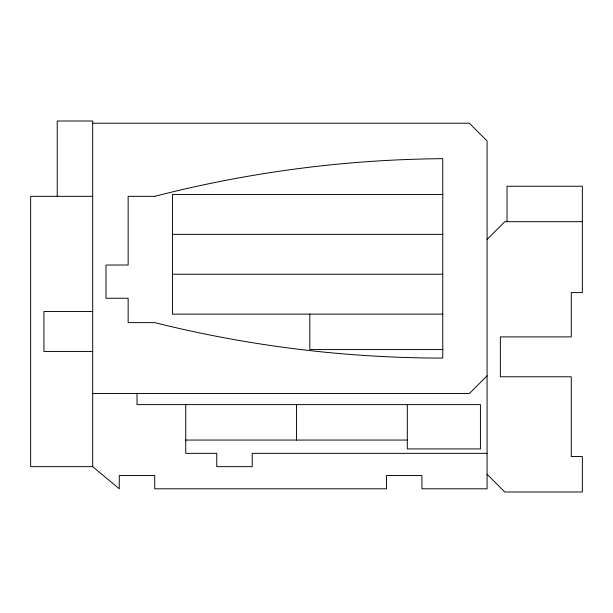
<?xml version="1.0" encoding="UTF-8"?>
<svg xmlns="http://www.w3.org/2000/svg" width="613" height="613" viewBox="0 0 613 613"><rect width="100%" height="100%" fill="white"/><g stroke="black" fill="none" stroke-linecap="round" stroke-linejoin="round"><path stroke-width="0.92" d="M487.074 239.407L504.805 221.684L582.35 221.684M487.074 375.807L469.351 393.531L92.686 393.531M92.686 123.221L469.351 123.221L487.074 140.944L487.074 488.806L421.936 488.806L421.936 475.512L386.489 475.512L386.489 488.806L154.729 488.806L154.729 475.512L119.274 475.512L119.274 488.806L92.686 466.646L30.65 466.646L30.65 196.336L92.686 196.336M442.762 194.467L172.452 194.467L172.452 314.117L442.762 314.117M172.452 234.35L442.762 234.35M172.452 274.233L442.762 274.233M92.686 311.55L43.944 311.55L43.944 351.433L92.686 351.433M442.762 349.563L309.826 349.563L309.826 314.117M185.747 440.057L407.316 440.057M487.074 453.352L252.219 453.352L252.219 466.646L216.764 466.646L216.764 453.352L185.747 453.352L185.747 404.611M487.074 474.27L504.805 491.994L582.35 491.994L582.35 456.547L571.27 456.547L571.27 376.78L500.369 376.78L500.369 336.897L571.27 336.897L571.27 292.585L582.35 292.585L582.35 186.237L507.02 186.237L507.02 221.684M407.316 404.611L407.316 448.923L480.431 448.923L480.431 404.611L137.006 404.611L137.006 393.531M296.531 404.611L296.531 440.057M92.686 466.646L92.686 121.006L57.239 121.006L57.239 196.336M154.729 196.336L128.14 196.336L128.14 265.023L105.98 265.023L105.98 298.255L128.14 298.255L128.14 322.63L154.729 322.63A1192.3 1192.3 0 0 0 442.762 358.084L442.762 158.675A1194.591 1194.591 0 0 0 154.729 196.336"/></g></svg>
